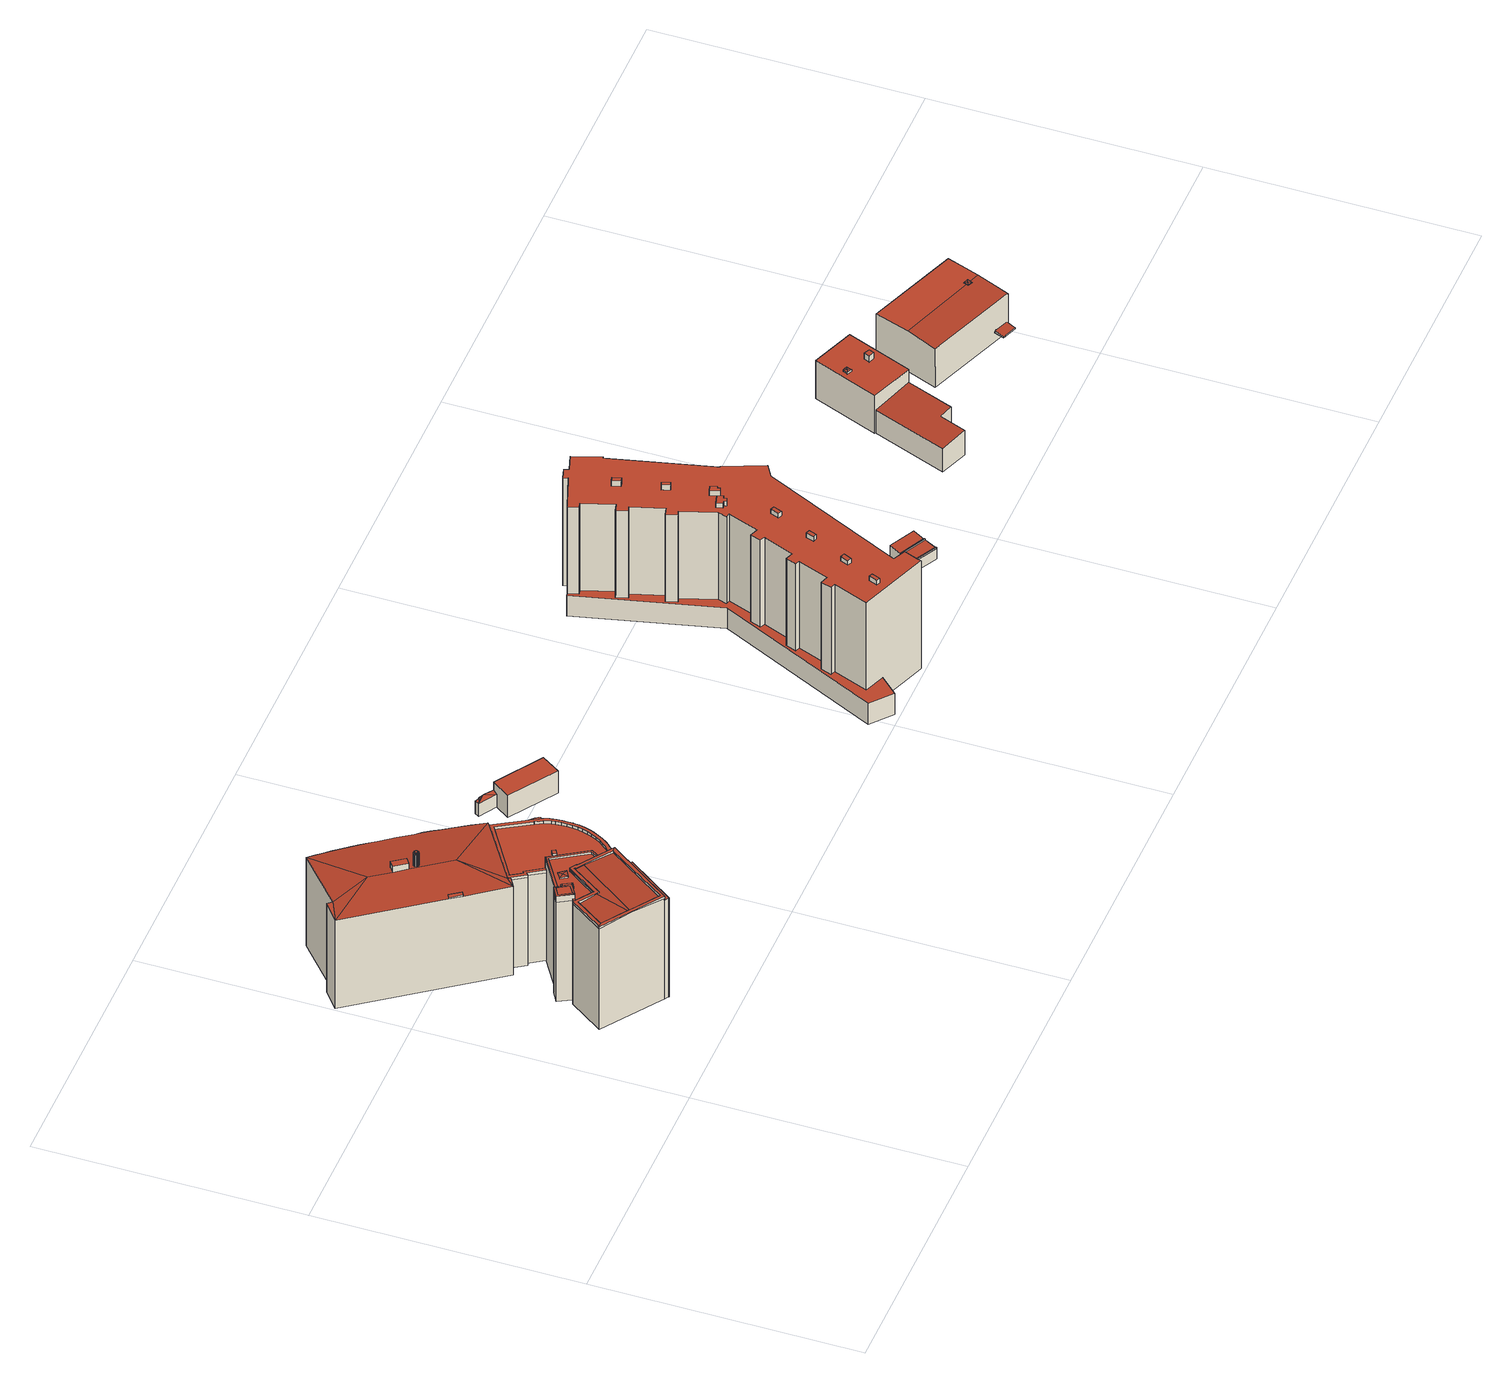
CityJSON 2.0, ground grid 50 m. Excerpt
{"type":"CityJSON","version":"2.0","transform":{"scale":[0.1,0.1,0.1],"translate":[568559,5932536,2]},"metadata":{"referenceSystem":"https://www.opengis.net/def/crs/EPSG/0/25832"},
"CityObjects":{
"building1":{"type":"Building","attributes":{"Grundfläche 2D":"533.832680","Grundhöhe NN":"2.350"},"children":["building1-1","building1-2","building1-3"],"geometry":[{"type":"Solid","lod":"3","boundaries":[[[[0,1,2]],[[3,4,5,6,7,8,9,10,11,12,13,14,15,16,17,18,19,20,21,22,2,1,23,24,25]],[[26,27,0]],[[27,1,0]],[[23,1,27,28,29,30,25,24]],[[31,32,30]],[[32,25,30]],[[33,3,25,32]],[[0,2,34,35]],[[26,0,35,36]],[[27,26,36,37]],[[30,29,28,27,37,38]],[[31,30,38,39]],[[32,31,39,40]],[[33,32,40,41]],[[3,33,41,42]],[[2,22,21,43,44,34]],[[45,46,47,7,6,5,4,3,42,48]],[[49,9,8,7,47,50]],[[51,11,10,9,49,52]],[[53,13,12,11,51,54]],[[55,15,14,13,53,56]],[[57,17,16,15,55,58]],[[59,19,18,17,57,60]],[[43,21,20,19,59,61]],[[38,37,36,35,34,44,43,61,59,60,57,58,55,56,53,54,51,52,49,50,47,46,45,48,42,41,40,39]]]],"semantics":{"surfaces":[{"type":"RoofSurface"},{"type":"WallSurface"},{"type":"GroundSurface"}],"values":[[0,0,0,0,0,0,0,0,1,1,1,1,1,1,1,1,1,1,1,1,1,1,1,1,1,2]]}}]},
"building1-1":{"type":"BuildingInstallation","parents":["building1"],"geometry":[{"type":"MultiSurface","lod":"3","boundaries":[[[62,63,64,65]],[[66,23,65,64]],[[62,65,23,24]],[[24,67,63,62]],[[63,67,66,64]]],"semantics":{"surfaces":[{"type":"RoofSurface"},{"type":"WallSurface"}],"values":[0,1,1,1,1]}}]},
"building1-2":{"type":"BuildingInstallation","parents":["building1"],"geometry":[{"type":"MultiSurface","lod":"3","boundaries":[[[68,69,70,71]],[[71,70,28,29]],[[68,71,29,72]],[[69,68,72,73]],[[70,69,73,28]]],"semantics":{"surfaces":[{"type":"RoofSurface"},{"type":"WallSurface"}],"values":[0,1,1,1,1]}}]},
"building1-3":{"type":"BuildingInstallation","parents":["building1"],"geometry":[{"type":"MultiSurface","lod":"3","boundaries":[[[74,75,76,77]],[[75,78,79,76]],[[74,77,80]],[[81,74,80,82]],[[83,81,82,84]],[[85,83,84,86]],[[87,85,86,88]],[[89,87,88,90]],[[91,89,90,92]],[[93,91,92,94]],[[95,93,94,96]],[[97,95,96,98]],[[99,97,98,100]],[[101,99,100,102]],[[103,101,102,104]],[[105,103,104,106]],[[107,105,106,108]],[[109,107,108,110]],[[111,109,110,112]],[[78,111,112,79]],[[103,105,107,109,111,78,75,74,81,83,85,87,89,91,93,95,97,99,101]],[[113,114,77,76]],[[76,79,115,113]],[[114,116,80,77]],[[116,117,82,80]],[[84,82,117,118]],[[86,84,118,119]],[[119,120,88,86]],[[120,121,90,88]],[[121,122,92,90]],[[122,123,94,92]],[[96,94,123,124]],[[98,96,124,125]],[[125,126,100,98]],[[126,127,102,100]],[[127,128,104,102]],[[106,104,128,129]],[[129,130,108,106]],[[130,131,110,108]],[[112,110,131,132]],[[132,115,79,112]]],"semantics":{"surfaces":[{"type":"RoofSurface"},{"type":"WallSurface"}],"values":[0,0,0,0,0,0,0,0,0,0,0,0,0,0,0,0,0,0,0,0,0,1,1,1,1,1,1,1,1,1,1,1,1,1,1,1,1,1,1,1,1]}}]},
"building2":{"type":"Building","attributes":{"Grundfläche 2D":"460.907020","Grundhöhe NN":"2.050"},"children":["building2-1","building2-2","building2-3","building2-4","building2-5","building2-6","building2-7","building2-8","building2-9"],"geometry":[{"type":"MultiSurface","lod":"3","boundaries":[[[133,134,135,136,137,138,139,140,141,142,143,144,145,146,147,148,149,150,151,152,153,154,155,156,157,158,159,160,161,162,163,164,165,166,167,168,169,170,171,172,173,174,175,176,177,178,179,180,181,182,183,184,185,186,187,188,189,190,191,192,193,194]],[[195,196,197,198,199,200,201,202,203]],[[204,205,206,207,208,198,197,209,210,211,212,213,214,215,202,201,216,217]],[[218,219,220,221,222,223,224,225,226,227,228,229,230,231,232,233]],[[234,235,236,237,238,239,240,241,242,243,244,245,246,247,248,249,250,251,252,253,254,255,256,257,258,259,260,261,262,263,264,265]],[[266,267,268,269]],[[270,271,272,273,269,268,274,275,276]],[[277,278,272,271]],[[279,280,281,282,283]],[[284,285,286,287,288,289,290,291,292,293,294]],[[295,296,159,158]],[[297,298,299,157,156,155]],[[299,295,158,157]],[[296,300,160,159]],[[300,301,161,160]],[[301,302,162,161]],[[302,303,163,162]],[[238,237,165,164]],[[237,236,166,165]],[[236,235,167,166]],[[168,167,235,234]],[[234,265,169,168]],[[170,169,265,264]],[[263,262,172,171,170,264]],[[262,261,260,259,175,174,173,172]],[[176,175,259,258]],[[258,257,177,176]],[[178,177,257,256]],[[179,178,256,255]],[[180,179,255,254]],[[181,180,254,253]],[[182,181,253,252]],[[183,182,252,251]],[[184,183,251,250]],[[185,184,250,249]],[[186,185,249,248]],[[187,186,248,247]],[[188,187,247,246]],[[189,188,246,245]],[[190,189,245,244]],[[244,243,191,190]],[[304,305,193,192]],[[306,194,193,305]],[[306,307,308,134,133,194]],[[135,134,308,309]],[[309,310,311,137,136,135]],[[311,312,138,137]],[[312,313,139,138]],[[313,314,140,139]],[[314,315,141,140]],[[315,316,142,141]],[[316,317,143,142]],[[317,318,319,145,144,143]],[[319,320,146,145]],[[320,321,147,146]],[[321,322,323,324,150,149,148,147]],[[324,325,151,150]],[[325,326,152,151]],[[326,327,153,152]],[[327,328,154,153]],[[328,297,155,154]],[[266,203,202,267]],[[272,278,197,196,195,203,266,269,273]],[[200,199,198,329,330,331,332]],[[332,333,201,200]],[[209,197,278,277]],[[271,210,209,277]],[[271,270,211,210]],[[276,212,211,270]],[[276,275,213,212]],[[275,274,214,213]],[[268,267,202,215,214,274]],[[201,333,334,335,216]],[[217,216,335,336]],[[337,204,217,336]],[[338,205,204,337]],[[339,340,206,205,338]],[[207,206,340,341,342,343]],[[344,329,198,208,207,343]],[[223,222,345,346]],[[224,223,346,347]],[[225,224,347,348]],[[226,225,348,349]],[[233,242,241,218]],[[220,219,218,241,240,239]],[[163,303,350,345,222,221,220,239,238,164]],[[301,300,351,352]],[[303,302,353,350]],[[302,301,352,353]],[[305,304,354,355]],[[306,305,355,356]],[[357,308,307,306,356,358]],[[309,308,357,359]],[[360,311,310,309,359,361]],[[362,312,311,360]],[[313,312,362,363]],[[314,313,363,364]],[[315,314,364,365]],[[366,316,315,365]],[[317,316,366,367]],[[368,319,318,317,367,369]],[[370,320,319,368]],[[371,321,320,370]],[[372,373,324,323,322,321,371,374]],[[325,324,373,375]],[[326,325,375,376]],[[377,327,326,376]],[[328,327,377,378]],[[297,328,378,379]],[[380,285,284,299,298,297,379,381]],[[299,284,294,295]],[[382,383,296,295,294,293]],[[300,296,383,351]],[[282,281,384,385]],[[283,282,385,386]],[[279,283,386,387]],[[280,279,387,388]],[[354,304,192,333,332,281,280,388]],[[243,242,233,232,231,335,334,333,192,191]],[[335,231,230,336]],[[336,230,229,337]],[[337,229,228,338]],[[338,228,227,339]],[[349,389,343,342,339,227,226]],[[390,329,344,343,389,391]],[[384,281,332,331,330,329,390,392]],[[287,286,393,394]],[[288,287,394,395]],[[289,288,395,396]],[[290,289,396,397]],[[291,290,397,398]],[[292,291,398,399]],[[293,292,399,382]],[[286,285,380,393]],[[349,348,347,346,345,350,353,352,351,383,382,399,398,397,396,395,394,393,380,381,379,378,377,376,375,373,372,374,371,370,368,369,367,366,365,364,363,362,360,361,359,357,358,356,355,354,388,387,386,385,384,392,390,391,389]]],"semantics":{"surfaces":[{"type":"RoofSurface"},{"type":"WallSurface"},{"type":"GroundSurface"}],"values":[0,0,0,0,0,0,0,0,0,0,1,1,1,1,1,1,1,1,1,1,1,1,1,1,1,1,1,1,1,1,1,1,1,1,1,1,1,1,1,1,1,1,1,1,1,1,1,1,1,1,1,1,1,1,1,1,1,1,1,1,1,1,1,1,1,1,1,1,1,1,1,1,1,1,1,1,1,1,1,1,1,1,1,1,1,1,1,1,1,1,1,1,1,1,1,1,1,1,1,1,1,1,1,1,1,1,1,1,1,1,1,1,1,1,1,1,1,1,1,1,1,1,1,1,1,1,1,1,1,1,1,1,1,1,2]}}]},
"building2-1":{"type":"BuildingInstallation","parents":["building2"],"geometry":[{"type":"MultiSurface","lod":"3","boundaries":[[[400,401,402,403]],[[403,402,404,405]],[[400,403,405,406]],[[401,400,406,407]],[[402,401,407,404]]],"semantics":{"surfaces":[{"type":"RoofSurface"},{"type":"WallSurface"}],"values":[0,1,1,1,1]}}]},
"building2-2":{"type":"BuildingInstallation","parents":["building2"],"geometry":[{"type":"MultiSurface","lod":"3","boundaries":[[[408,409,410,411,412,413]],[[414,415,416,417,410,409]],[[418,222,223,419,411,410,417,420,421]],[[413,412,422,423]],[[408,413,423,424]]],"semantics":{"surfaces":[{"type":"RoofSurface"},{"type":"WallSurface"}],"values":[0,1,1,1,1]}}]},
"building2-3":{"type":"BuildingInstallation","parents":["building2"],"geometry":[{"type":"MultiSurface","lod":"3","boundaries":[[[341,340,415,425]],[[226,227,339,342]],[[416,415,340,339,227]],[[226,342,341,425,225]]],"semantics":{"surfaces":[{"type":"RoofSurface"},{"type":"WallSurface"}],"values":[0,1,1,1]}}]},
"building2-4":{"type":"BuildingInstallation","parents":["building2"],"geometry":[{"type":"MultiSurface","lod":"3","boundaries":[[[426,427,428,418,421,429,430,431,432,433]],[[420,434,429,421]],[[430,429,434,435]],[[435,232,431,430]],[[232,233,432,431]],[[233,218,433,432]],[[218,219,220,427,426,433]],[[220,221,222,418,428,427]]],"semantics":{"surfaces":[{"type":"RoofSurface"},{"type":"WallSurface"}],"values":[0,1,1,1,1,1,1,1]}}]},
"building2-5":{"type":"BuildingInstallation","parents":["building2"],"geometry":[{"type":"MultiSurface","lod":"3","boundaries":[[[436,437,438,439],[440,441,442,443]],[[439,438,444,445]],[[445,446,436,439]],[[446,447,437,436]],[[438,437,447,444]]],"semantics":{"surfaces":[{"type":"RoofSurface"},{"type":"WallSurface"}],"values":[0,1,1,1,1]}}]},
"building2-6":{"type":"BuildingInstallation","parents":["building2"],"geometry":[{"type":"MultiSurface","lod":"3","boundaries":[[[448,424,423,422]],[[419,223,224,449]],[[415,414,449,224,225,425]]],"semantics":{"surfaces":[{"type":"RoofSurface"},{"type":"WallSurface"}],"values":[0,1,1]}}]},
"building2-7":{"type":"BuildingInstallation","parents":["building2"],"geometry":[{"type":"MultiSurface","lod":"3","boundaries":[[[409,408,450,412,411,451]],[[450,408,424,448]],[[412,450,448,422]],[[419,449,451,411]],[[449,414,409,451]]],"semantics":{"surfaces":[{"type":"RoofSurface"},{"type":"WallSurface"}],"values":[0,1,1,1,1]}}]},
"building2-8":{"type":"BuildingInstallation","parents":["building2"],"geometry":[{"type":"MultiSurface","lod":"3","boundaries":[[[452,453,454,455]],[[453,452,443,442]],[[454,453,442,441]],[[455,454,441,440]],[[452,455,440,443]]],"semantics":{"surfaces":[{"type":"RoofSurface"},{"type":"WallSurface"}],"values":[0,1,1,1,1]}}]},
"building2-9":{"type":"BuildingInstallation","parents":["building2"],"geometry":[{"type":"MultiSurface","lod":"3","boundaries":[[[456,457,458]],[[458,457,459]],[[460,457,456]],[[459,457,460]],[[461,462,456,458]],[[462,463,460,456]],[[459,460,463,464]],[[464,461,458,459]]],"semantics":{"surfaces":[{"type":"RoofSurface"},{"type":"WallSurface"}],"values":[0,0,0,0,1,1,1,1]}}]},
"building3":{"type":"Building","attributes":{"Grundfläche 2D":"28.274523","Grundhöhe NN":"2.050"},"geometry":[{"type":"Solid","lod":"3","boundaries":[[[[465,466,467,468]],[[469,470,471,472,473]],[[466,465,474,475]],[[467,466,475,476]],[[468,467,476,477]],[[472,478,474,465,473]],[[479,470,469,473,465,468,477]],[[471,470,479,480]],[[472,471,480,478]],[[475,474,478,480,479,477,476]]]],"semantics":{"surfaces":[{"type":"RoofSurface"},{"type":"WallSurface"},{"type":"GroundSurface"}],"values":[[0,0,1,1,1,1,1,1,1,2]]}}]},
"building4":{"type":"Building","attributes":{"Grundfläche 2D":"47.291292","Grundhöhe NN":"2.391"},"geometry":[{"type":"Solid","lod":"3","boundaries":[[[[481,482,483,484]],[[485,486,487]],[[488,486,485]],[[488,485,489]],[[488,489,490]],[[488,490,491,492]],[[485,487,493,494]],[[489,485,494,495]],[[490,489,495,496]],[[491,490,496,497]],[[492,491,497,498]],[[499,482,481,487,486,500]],[[483,482,499,501]],[[484,483,501,502]],[[481,484,502,493,487]],[[488,492,498,503]],[[486,488,503,500]],[[494,493,502,501,499,500,503,498,497,496,495]]]],"semantics":{"surfaces":[{"type":"RoofSurface"},{"type":"WallSurface"},{"type":"GroundSurface"}],"values":[[0,0,0,0,0,0,1,1,1,1,1,1,1,1,1,1,1,2]]}}]},
"building5":{"type":"Building","attributes":{"Grundfläche 2D":"879.809923","Grundhöhe NN":"3.149"},"children":["building5-1","building5-2","building5-3","building5-4","building5-5","building5-6","building5-7","building5-8"],"geometry":[{"type":"Solid","lod":"3","boundaries":[[[[504,505,506,507,508,509,510,511,512,513,514,515,516,517,518,519,520,521,522,523,524,525,526,527,528,529,530,531,532,533,534,535,536,537,538,539,540,541,542,543,544,545,546,547]],[[548,549,550,551,552,553,554,555,556,557,558,559,560,561,562,563,564,565,566,567,568,569,570,571,572,573,574,575,576,577,578,579]],[[575,574,580,581]],[[576,575,581,582]],[[577,576,582,583]],[[578,577,583,584]],[[579,578,584,585]],[[511,510,586,587]],[[514,588,580,574,515]],[[512,511,587,589]],[[513,512,589,590]],[[514,513,590,588]],[[515,574,573,516]],[[516,573,572,517]],[[517,572,571,518]],[[518,571,570,519]],[[522,567,566,523]],[[519,570,569,520]],[[520,569,568,521]],[[521,568,567,522]],[[523,566,565,524]],[[524,565,564,525]],[[525,564,563,526]],[[526,563,562,527]],[[527,562,561,528]],[[528,561,560,529]],[[529,560,559,530]],[[530,559,558,531]],[[531,558,557,532]],[[532,557,556,533]],[[533,556,555,534]],[[534,555,554,535]],[[535,554,553,536]],[[536,553,552,537]],[[537,552,551,538]],[[538,551,550,539]],[[539,550,549,540]],[[540,549,548,541]],[[591,592,543,542,541,548,579,585]],[[544,543,592,593]],[[545,544,593,594]],[[546,545,594,595]],[[547,546,595,596]],[[504,547,596,597]],[[505,504,597,598]],[[506,505,598,599]],[[507,506,599,600]],[[508,507,600,601]],[[509,508,601,602]],[[510,509,602,586]],[[588,590,589,587,586,602,601,600,599,598,597,596,595,594,593,592,591,585,584,583,582,581,580]]]],"semantics":{"surfaces":[{"type":"RoofSurface"},{"type":"WallSurface"},{"type":"GroundSurface"}],"values":[[0,0,1,1,1,1,1,1,1,1,1,1,1,1,1,1,1,1,1,1,1,1,1,1,1,1,1,1,1,1,1,1,1,1,1,1,1,1,1,1,1,1,1,1,1,1,1,1,1,1,2]]}}]},
"building5-1":{"type":"BuildingInstallation","parents":["building5"],"geometry":[{"type":"MultiSurface","lod":"3","boundaries":[[[603,604,605,606]],[[607,608,606,605]],[[608,609,603,606]],[[604,603,609,610]],[[605,604,610,607]]],"semantics":{"surfaces":[{"type":"RoofSurface"},{"type":"WallSurface"}],"values":[0,1,1,1,1]}}]},
"building5-2":{"type":"BuildingInstallation","parents":["building5"],"geometry":[{"type":"MultiSurface","lod":"3","boundaries":[[[611,612,613,614,615,616]],[[617,618,616,615]],[[611,616,618,619]],[[619,620,612,611]],[[613,612,620,621]],[[621,622,614,613]],[[622,617,615,614]]],"semantics":{"surfaces":[{"type":"RoofSurface"},{"type":"WallSurface"}],"values":[0,1,1,1,1,1,1]}}]},
"building5-3":{"type":"BuildingInstallation","parents":["building5"],"geometry":[{"type":"MultiSurface","lod":"3","boundaries":[[[623,624,625,626]],[[626,625,627,628]],[[623,626,628,629]],[[624,623,629,630]],[[625,624,630,627]]],"semantics":{"surfaces":[{"type":"RoofSurface"},{"type":"WallSurface"}],"values":[0,1,1,1,1]}}]},
"building5-4":{"type":"BuildingInstallation","parents":["building5"],"geometry":[{"type":"MultiSurface","lod":"3","boundaries":[[[631,632,633,634,635,636,637,638]],[[639,640,635,634]],[[636,635,640,641]],[[641,642,637,636]],[[642,643,638,637]],[[643,644,631,638]],[[644,645,632,631]],[[645,646,633,632]],[[634,633,646,639]]],"semantics":{"surfaces":[{"type":"RoofSurface"},{"type":"WallSurface"}],"values":[0,1,1,1,1,1,1,1,1]}}]},
"building5-5":{"type":"BuildingInstallation","parents":["building5"],"geometry":[{"type":"MultiSurface","lod":"3","boundaries":[[[647,648,649,650]],[[650,649,651,652]],[[647,650,652,653]],[[648,647,653,654]],[[649,648,654,651]]],"semantics":{"surfaces":[{"type":"RoofSurface"},{"type":"WallSurface"}],"values":[0,1,1,1,1]}}]},
"building5-6":{"type":"BuildingInstallation","parents":["building5"],"geometry":[{"type":"MultiSurface","lod":"3","boundaries":[[[655,656,657,658]],[[659,660,658,657]],[[655,658,660,661]],[[661,662,656,655]],[[657,656,662,659]]],"semantics":{"surfaces":[{"type":"RoofSurface"},{"type":"WallSurface"}],"values":[0,1,1,1,1]}}]},
"building5-7":{"type":"BuildingInstallation","parents":["building5"],"geometry":[{"type":"MultiSurface","lod":"3","boundaries":[[[663,664,665,666]],[[666,665,667,668]],[[663,666,668,669]],[[664,663,669,670]],[[665,664,670,667]]],"semantics":{"surfaces":[{"type":"RoofSurface"},{"type":"WallSurface"}],"values":[0,1,1,1,1]}}]},
"building5-8":{"type":"BuildingInstallation","parents":["building5"],"geometry":[{"type":"MultiSurface","lod":"3","boundaries":[[[671,672,673,674]],[[674,673,675,676]],[[671,674,676,677]],[[672,671,677,678]],[[673,672,678,675]]],"semantics":{"surfaces":[{"type":"RoofSurface"},{"type":"WallSurface"}],"values":[0,1,1,1,1]}}]},
"building6":{"type":"Building","attributes":{"Grundfläche 2D":"17.112956","Grundhöhe NN":"2.721"},"children":["building6-1","building6-2"],"geometry":[{"type":"Solid","lod":"3","boundaries":[[[[679,680,681,682,683,684,685,686,687,688,689]],[[687,686,685,684,683,690,691]],[[689,688,687,691,692]],[[693,682,681,680,679,689,692,694]],[[683,682,693,690]],[[691,690,693,694,692]]]],"semantics":{"surfaces":[{"type":"RoofSurface"},{"type":"WallSurface"},{"type":"GroundSurface"}],"values":[[0,1,1,1,1,2]]}}]},
"building6-1":{"type":"BuildingInstallation","parents":["building6"],"geometry":[{"type":"MultiSurface","lod":"3","boundaries":[[[695,696,697,698]],[[695,698,684,685]],[[685,680,696,695]],[[697,696,680,681]],[[681,684,698,697]]],"semantics":{"surfaces":[{"type":"RoofSurface"},{"type":"WallSurface"}],"values":[0,1,1,1,1]}}]},
"building6-2":{"type":"BuildingInstallation","parents":["building6"],"geometry":[{"type":"MultiSurface","lod":"3","boundaries":[[[699,700,701,702]],[[679,686,700,699]],[[686,687,701,700]],[[688,689,702,701,687]],[[689,679,699,702]]],"semantics":{"surfaces":[{"type":"RoofSurface"},{"type":"WallSurface"}],"values":[0,1,1,1,1]}}]},
"building7":{"type":"Building","attributes":{"Grundfläche 2D":"15.020567","Grundhöhe NN":"2.729"},"children":["building7-1"],"geometry":[{"type":"Solid","lod":"3","boundaries":[[[[688,687,703,704,689]],[[689,704,705,692]],[[687,688,689,692,691]],[[706,703,687,691]],[[704,703,706,705]],[[706,691,692,705]]]],"semantics":{"surfaces":[{"type":"RoofSurface"},{"type":"WallSurface"},{"type":"GroundSurface"}],"values":[[0,1,1,1,1,2]]}}]},
"building7-1":{"type":"BuildingInstallation","parents":["building7"],"geometry":[{"type":"MultiSurface","lod":"3","boundaries":[[[702,701,707]],[[688,687,701,702,689]],[[702,707,701,687,708,689]]],"semantics":{"surfaces":[{"type":"RoofSurface"},{"type":"WallSurface"}],"values":[0,1,1]}}]},
"building8":{"type":"Building","attributes":{"Grundfläche 2D":"225.883647","Grundhöhe NN":"2.135"},"children":["building8-1","building8-2"],"geometry":[{"type":"Solid","lod":"3","boundaries":[[[[709,710,711,712,713,714]],[[715,716,717,718,719,720]],[[712,711,721,722]],[[713,712,722,723]],[[714,713,723,724]],[[725,721,711,710,709,714,724,726,716,715]],[[720,719,727,728]],[[715,720,728,725]],[[717,716,726,729]],[[718,717,729,730]],[[719,718,730,727]],[[730,729,726,724,723,722,721,725,728,727]]]],"semantics":{"surfaces":[{"type":"RoofSurface"},{"type":"WallSurface"},{"type":"GroundSurface"}],"values":[[0,0,1,1,1,1,1,1,1,1,1,2]]}}]},
"building8-1":{"type":"BuildingInstallation","parents":["building8"],"geometry":[{"type":"MultiSurface","lod":"3","boundaries":[[[731,732,733]],[[733,732,734]],[[731,735,732]],[[736,737,738,732,735]],[[734,738,737]],[[734,732,738]],[[739,740,731,733]],[[740,741,735,731]],[[735,741,742,737,736]],[[737,742,739,733,734]]],"semantics":{"surfaces":[{"type":"RoofSurface"},{"type":"WallSurface"}],"values":[0,0,0,0,0,0,1,1,1,1]}}]},
"building8-2":{"type":"BuildingInstallation","parents":["building8"],"geometry":[{"type":"MultiSurface","lod":"3","boundaries":[[[743,744,745,746]],[[747,748,746,745]],[[743,746,748,749]],[[749,750,744,743]],[[745,744,750,747]]],"semantics":{"surfaces":[{"type":"RoofSurface"},{"type":"WallSurface"}],"values":[0,1,1,1,1]}}]},
"building9":{"type":"Building","attributes":{"Grundfläche 2D":"247.514039","Grundhöhe NN":"2.147"},"children":["building9-1","building9-2"],"geometry":[{"type":"Solid","lod":"3","boundaries":[[[[751,752,753,754,755,756]],[[757,758,752,751,756,755,759,760,761]],[[759,755,754,762,763]],[[757,761,760,759,763,764,765]],[[766,753,752,758,757,765,767]],[[754,753,766,762]],[[767,765,764,763,762,766]]]],"semantics":{"surfaces":[{"type":"RoofSurface"},{"type":"WallSurface"},{"type":"GroundSurface"}],"values":[[0,0,1,1,1,1,2]]}}]},
"building9-1":{"type":"BuildingInstallation","parents":["building9"],"geometry":[{"type":"MultiSurface","lod":"3","boundaries":[[[768,769,770,771,772]],[[772,771,773]],[[770,774,775,771]],[[776,773,771,775,774]],[[777,778,756,779,770,769,768,772]],[[780,774,770,779]],[[781,773,776,774,780,751]],[[777,772,773,781]]],"semantics":{"surfaces":[{"type":"RoofSurface"},{"type":"WallSurface"}],"values":[0,0,0,0,1,1,1,1]}}]},
"building9-2":{"type":"BuildingInstallation","parents":["building9"],"geometry":[{"type":"MultiSurface","lod":"3","boundaries":[[[782,783,784,785]],[[786,787,785,784]],[[787,788,782,785]],[[788,789,783,782]],[[789,786,784,783]],[[789,788,787,786]]],"semantics":{"surfaces":[{"type":"RoofSurface"},{"type":"WallSurface"},{"type":"OuterCeilingSurface"}],"values":[0,1,1,1,1,2]}}]}
},
"vertices":[
[42,657,205],[116,622,210],[133,738,204],[321,481,204],[314,493,204],[306,506,204],[297,520,204],[288,534,204],[279,547,204],[271,560,204],[262,574,204],[252,587,203],[243,600,203],[234,613,203],[224,626,203],[214,639,203],[205,652,203],[195,664,204],[185,677,204],[175,689,204],[165,702,204],[154,714,204],[144,726,204],[142,586,210],[159,563,210],[208,496,210],[35,665,205],[1,637,204],[118,476,204],[133,456,204],[185,385,204],[204,397,204],[201,401,204],[316,477,204],[133,738,4],[42,657,4],[35,665,4],[1,637,4],[185,385,4],[204,397,4],[201,401,4],[316,477,4],[321,481,4],[154,714,4],[144,726,4],[306,506,4],[297,520,4],[288,534,4],[314,493,4],[271,560,4],[279,547,4],[252,587,4],[262,574,4],[234,613,4],[243,600,4],[214,639,4],[224,626,4],[195,664,4],[205,652,4],[175,689,4],[185,677,4],[165,702,4],
[159,563,223],[170,571,223],[153,594,223],[142,586,223],[153,594,209],[170,571,209],
[139,460,207],[125,480,207],[118,476,207],[133,456,207],[139,460,204],[125,480,204],
[177,557,239],[178,556,239],[180,556,236],[179,557,236],[177,555,239],[179,554,236],[178,559,236],[176,558,239],[177,560,236],[175,559,239],[176,560,236],[174,559,239],[174,561,236],[173,558,239],[173,560,236],[172,558,239],[171,560,236],[172,557,239],[170,558,236],[171,556,239],[169,557,236],[171,555,239],[169,555,236],[171,554,239],[170,554,236],[172,554,239],[170,552,236],[173,553,239],[172,551,236],[174,553,239],[173,551,236],[174,552,239],[175,550,236],[175,553,239],[176,551,236],[176,553,239],[178,552,236],[177,554,239],[179,553,236],[180,556,209],[179,557,209],[179,554,209],[178,559,209],[177,560,209],[176,560,209],[174,561,209],[173,560,209],[171,560,209],[170,558,209],[169,557,209],[169,555,209],[170,554,209],[170,552,209],[172,551,209],[173,551,209],[175,550,209],[176,551,209],[178,552,209],[179,553,209],
[316,252,205],[323,257,205],[324,257,205],[330,263,205],[331,263,205],[337,270,205],[338,270,205],[344,278,205],[350,286,205],[355,295,205],[359,304,205],[360,305,205],[363,314,205],[366,324,205],[368,334,205],[368,335,205],[369,344,205],[369,345,205],[369,355,205],[369,365,205],[368,375,205],[366,386,205],[363,395,205],[362,398,205],[359,403,205],[355,411,205],[316,477,205],[201,401,205],[220,372,205],[224,375,205],[242,347,205],[247,350,205],[226,382,205],[222,380,205],[209,401,205],[314,468,205],[349,408,205],[350,408,205],[354,400,205],[357,395,205],[357,393,205],[360,384,205],[361,382,205],[362,375,205],[363,365,205],[363,355,205],[363,345,205],[362,335,205],[360,326,205],[357,316,205],[354,307,205],[350,298,205],[345,289,205],[339,282,205],[333,274,205],[326,268,205],[320,262,205],[312,256,205],[303,251,205],[307,248,205],[308,247,205],[316,251,205],[168,170,233],[167,171,233],[119,204,233],[110,203,233],[215,130,233],[220,126,233],[307,248,233],[298,247,233],[219,134,233],[232,301,233],[190,242,233],[160,263,233],[155,267,233],[114,208,233],[156,258,233],[188,236,233],[192,233,233],[233,293,233],[235,292,233],[235,290,233],[249,281,233],[243,292,233],[244,293,233],[291,282,225],[290,284,225],[247,351,225],[247,350,225],[174,304,225],[171,307,225],[151,295,225],[165,271,225],[156,266,225],[160,263,225],[190,242,225],[232,301,225],[244,293,225],[243,292,225],[278,268,225],[281,266,225],[314,468,199],[209,401,199],[222,380,199],[226,382,199],[247,350,199],[247,351,199],[290,284,199],[291,282,199],[281,266,199],[303,251,199],[312,256,199],[320,262,199],[326,268,199],[333,274,199],[339,282,199],[345,289,199],[350,298,199],[354,307,199],[357,316,199],[360,326,199],[362,335,199],[363,345,199],[363,355,199],[363,365,199],[362,375,199],[361,382,199],[360,384,199],[357,393,199],[357,395,199],[354,400,199],[350,408,199],[349,408,199],[219,134,228],[298,247,228],[249,281,232],[168,170,232],[192,233,231],[188,236,231],[166,171,232],[167,171,232],[235,290,231],[235,292,231],[233,293,231],[156,258,228],[119,204,228],[292,211,224],[284,217,224],[220,126,224],[227,122,224],[228,121,224],[359,403,198],[361,399,198],[371,404,198],[369,408,198],[366,413,198],[362,417,198],[358,421,198],[354,424,198],[349,426,198],[344,428,198],[355,411,198],[355,411,199],[316,477,199],[363,395,199],[362,398,199],[359,403,199],[201,401,199],[220,372,199],[224,375,199],[242,347,199],[307,248,199],[308,247,199],[316,251,199],[316,252,199],[323,257,199],[324,257,199],[330,263,199],[331,263,199],[337,270,199],[338,270,199],[344,278,199],[350,286,199],[355,295,199],[359,304,199],[360,305,199],[363,314,199],[366,324,199],[368,334,199],[368,335,199],[369,344,199],[369,345,199],[369,355,199],[369,365,199],[368,375,199],[366,386,199],[110,203,228],[165,165,232],[215,130,228],[220,126,228],[307,248,228],[252,286,232],[243,292,231],[244,293,231],[232,301,230],[190,242,231],[160,263,228],[160,263,229],[156,266,229],[156,266,228],[155,267,228],[114,208,228],[174,304,0],[171,307,0],[151,295,0],[165,271,0],[156,266,0],[242,347,0],[201,401,0],[220,372,0],[224,375,0],[307,248,0],[308,247,0],[316,251,0],[323,257,0],[316,252,0],[324,257,0],[331,263,0],[330,263,0],[337,270,0],[338,270,0],[344,278,0],[350,286,0],[355,295,0],[359,304,0],[363,314,0],[360,305,0],[366,324,0],[368,334,0],[369,344,0],[369,345,0],[368,335,0],[369,355,0],[369,365,0],[368,375,0],[366,386,0],[363,395,0],[361,399,0],[362,398,0],[344,428,0],[316,477,0],[220,126,0],[227,122,0],[228,121,0],[292,211,0],[284,217,0],[155,267,0],[110,203,0],[114,208,0],[215,130,0],[371,404,0],[369,408,0],[366,413,0],[362,417,0],[358,421,0],[354,424,0],[349,426,0],
[285,344,208],[292,348,208],[289,354,208],[281,350,208],[289,354,199],[281,350,199],[285,344,199],[292,348,199],
[168,272,239],[167,268,239],[188,281,239],[171,307,239],[171,304,239],[184,282,239],[167,268,238],[167,268,229],[167,268,225],[188,281,225],[174,304,229],[171,307,238],[176,300,225],[176,300,229],[171,304,238],[184,282,238],[168,272,238],
[165,271,229],
[290,284,229],[247,351,229],[247,350,229],[246,345,229],[286,282,229],[278,268,229],[281,266,229],[291,282,229],[246,345,225],[286,282,225],
[193,279,228],[204,285,228],[193,303,228],[183,297,228],[201,286,228],[194,282,228],[186,296,228],[193,300,228],[193,303,225],[183,297,225],[193,279,225],[204,285,225],
[155,294,238],[151,295,238],
[155,294,239],[151,295,239],
[193,300,230],[186,296,230],[194,282,230],[201,286,230],
[208,310,228],[218,308,229],[220,318,228],[229,305,228],[216,298,228],[220,318,225],[208,310,225],[216,298,225],[229,305,225],
[353,478,29],[334,467,29],[365,417,29],[383,428,29],[383,428,32],[384,427,32],[406,441,32],[375,492,31],[353,478,31],[353,478,0],[334,467,0],[365,417,0],[383,428,0],[375,492,0],[384,427,0],[406,441,0],
[577,565,54],[554,531,54],[641,473,54],[664,508,54],[560,577,36],[572,558,32],[577,565,36],[539,578,32],[556,579,36],[552,581,36],[548,583,34],[544,586,32],[577,565,4],[560,577,4],[556,579,4],[552,581,4],[548,583,4],[544,586,4],[554,531,4],[572,558,4],[641,473,4],[664,508,4],[539,578,4],
[1253,317,255],[1276,331,255],[1246,405,255],[1244,405,255],[1197,597,255],[1200,598,255],[1182,651,255],[1150,641,255],[1147,650,255],[1127,644,255],[1130,635,255],[1061,612,255],[1067,592,255],[1076,595,255],[1095,536,255],[1080,532,255],[1087,511,255],[1096,514,255],[1115,454,255],[1100,450,255],[1106,429,255],[1115,432,255],[1136,368,255],[1130,351,255],[1139,349,255],[1117,291,255],[1102,297,255],[1095,277,255],[1104,273,255],[1081,215,255],[1067,220,255],[1059,200,255],[1068,197,255],[1046,139,255],[1031,144,255],[1024,124,255],[1033,121,255],[1008,55,255],[1139,5,255],[1140,5,255],[1142,11,255],[1141,11,255],[1152,39,255],[1129,50,255],[1008,55,58],[1033,121,58],[1024,124,58],[1031,144,58],[1046,139,58],[1068,197,58],[1059,200,58],[1067,220,58],[1081,215,58],[1104,273,58],[1095,277,58],[1102,297,58],[1117,291,58],[1139,349,58],[1130,351,58],[1136,368,58],[1115,432,58],[1106,429,58],[1100,450,58],[1115,454,58],[1096,514,58],[1087,511,58],[1080,532,58],[1095,536,58],[1076,595,58],[1067,592,58],[1061,612,58],[1057,611,58],[1121,346,58],[977,40,58],[1016,7,58],[1047,40,58],[1061,612,11],[1057,611,11],[1121,346,11],[977,40,11],[1016,7,11],[1047,40,11],[1182,651,11],[1150,641,11],[1130,635,11],[1147,650,11],[1127,644,11],[1139,5,11],[1140,5,11],[1142,11,11],[1141,11,11],[1152,39,11],[1129,50,11],[1253,317,11],[1276,331,11],[1246,405,11],[1244,405,11],[1197,597,11],[1200,598,11],
[1094,114,265],[1101,129,265],[1093,132,265],[1087,117,265],[1093,132,255],[1087,117,255],[1094,114,255],[1101,129,255],
[1176,379,266],[1183,382,266],[1182,386,266],[1185,388,266],[1181,400,266],[1171,397,266],[1181,400,255],[1171,397,255],[1176,379,255],[1183,382,255],[1182,386,255],[1185,388,255],
[1064,51,265],[1070,67,265],[1063,70,265],[1057,54,265],[1063,70,255],[1057,54,255],[1064,51,255],[1070,67,255],
[1164,363,265],[1162,368,265],[1168,370,265],[1164,381,265],[1146,376,265],[1150,364,265],[1155,365,265],[1156,360,265],[1164,381,255],[1146,376,255],[1150,364,255],[1155,365,255],[1156,360,255],[1164,363,255],[1162,368,255],[1168,370,255],
[1165,265,265],[1171,281,265],[1164,284,265],[1158,268,265],[1164,284,255],[1158,268,255],[1165,265,255],[1171,281,255],
[1141,544,267],[1149,546,267],[1144,562,267],[1136,560,267],[1144,562,255],[1136,560,255],[1141,544,255],[1149,546,255],
[1161,463,266],[1168,465,266],[1162,480,266],[1156,478,266],[1162,480,255],[1156,478,255],[1161,463,255],[1168,465,255],
[1131,190,265],[1136,205,265],[1128,207,265],[1123,192,265],[1128,207,255],[1123,192,255],[1131,190,255],[1136,205,255],
[1378,128,30],[1367,105,30],[1365,103,30],[1365,102,30],[1412,77,30],[1413,78,30],[1414,80,30],[1426,103,30],[1427,105,30],[1426,105,30],[1379,130,30],[1412,77,7],[1427,105,7],[1379,130,7],[1365,102,7],[1365,103,7],
[1414,80,32],[1367,105,32],[1365,103,32],[1413,78,32],
[1378,128,32],[1426,103,32],[1427,105,32],[1379,130,32],
[1440,129,31],[1392,154,31],[1392,154,7],[1440,129,7],
[1427,106,32],[1427,106,30],
[1681,286,87],[1759,256,87],[1760,256,87],[1808,380,87],[1727,411,87],[1679,287,87],[1759,256,59],[1681,286,53],[1627,146,53],[1680,126,57],[1699,176,57],[1725,167,59],[1760,256,1],[1808,380,1],[1727,411,1],[1679,287,1],[1759,256,1],[1681,286,1],[1699,176,1],[1725,167,1],[1627,146,1],[1680,126,1],
[1713,349,91],[1719,352,92],[1717,358,91],[1721,357,91],[1722,345,91],[1724,350,91],[1726,355,91],[1720,352,92],[1717,358,87],[1713,349,87],[1722,345,87],[1726,355,87],
[1766,321,100],[1770,331,100],[1759,336,100],[1754,325,100],[1759,336,87],[1754,325,87],[1766,321,87],[1770,331,87],
[2000,235,91],[2020,228,91],[2044,290,88],[1871,356,88],[1846,290,91],[1991,238,91],[1996,165,88],[1997,166,88],[1823,232,88],[1965,177,88],[1993,167,88],[1871,356,1],[1823,232,1],[1993,167,1],[1996,165,1],[2044,290,1],[1997,166,1],
[1991,239,92],[1991,238,92],[1989,234,92],[1995,238,93],[1992,243,92],[2002,240,92],[1998,230,92],[1995,237,93],[2000,235,92],[1992,243,91],[1991,239,91],[1989,234,91],[1998,230,90],[2002,240,91],
[1986,148,24],[1993,167,27],[1965,177,27],[1958,159,24],[1965,177,22],[1958,159,22],[1986,148,22],[1993,167,22]
]}
